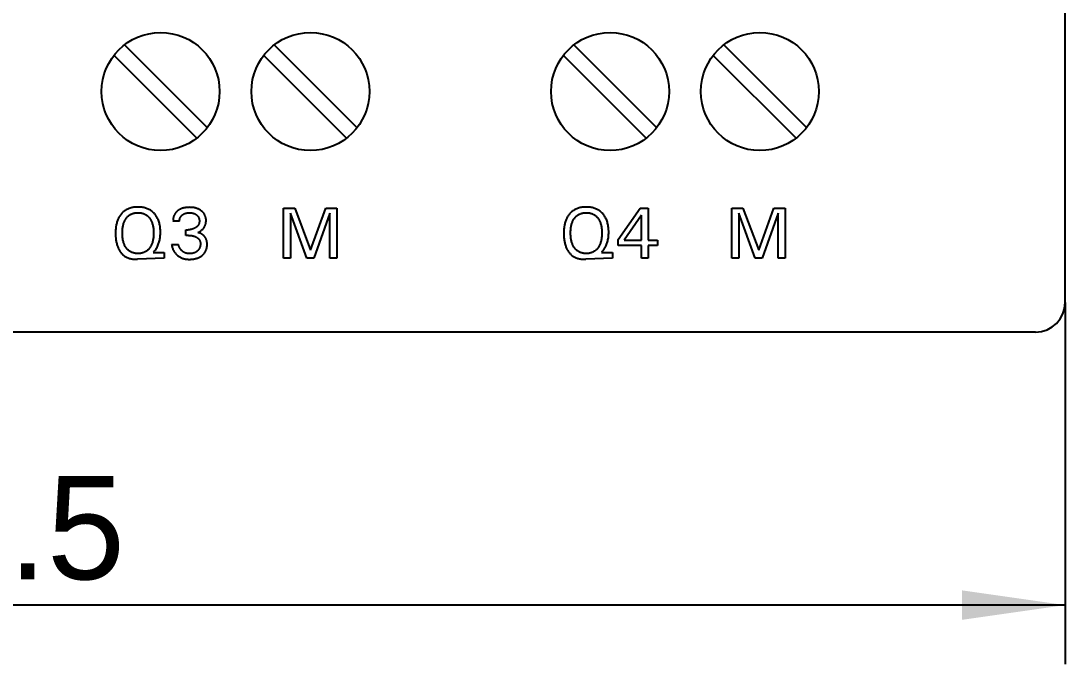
# Model space of a CAD drawing. Extents: x 0 to 420, y 0 to 297.
# Drawn here: x 169.15 to 204.56, y 147.21 to 169.01 of the extents above; entities that cross this region are included whole.
import ezdxf
from ezdxf.enums import TextEntityAlignment as Align

# ---------------------------------------------------------------- set-up
doc = ezdxf.new("R2010")
doc.units = 0
doc.header["$LTSCALE"] = 23.1
doc.layers.add('10000_FRONT', color=7, linetype='CONTINUOUS')
doc.layers.add('10100_DIM_FRONT', color=7, linetype='CONTINUOUS')
doc.dimstyles.get("Standard").update_dxf_attribs({"dimtxt": 2.5, "dimasz": 2.5, "dimexe": 1.25, "dimexo": 0.625, "dimtad": 1, "dimcen": 2.5, "dimazin": 3, "dimtfac": 1, "dimtmove": 0, "dimatfit": 3})

# ---------------------------------------------------------------- blocks, each defined once
blk = doc.blocks.new('*D1')
at = {"layer": '10100_DIM_FRONT', "color": 7, "linetype": 'CONTINUOUS'}
for p, q in [((133.06, 159.468), (133.06, 147.213)), ((204.56, 159.468), (204.56, 147.213)), ((133.06, 149.213), (168.81, 149.213)), ((204.56, 149.213), (168.81, 149.213))]:
    blk.add_line(p, q, dxfattribs=at)
for points in [[(136.56, 149.713), (133.06, 149.213), (136.56, 148.713)], [(201.06, 148.713), (204.56, 149.213), (201.06, 149.713)]]:
    blk.add_solid(points, dxfattribs=at)
blk.add_text('71.5', height=3.5, dxfattribs=at).set_placement((163.431, 150.088), (172.681, 150.088), align=Align.FIT)

msp = doc.modelspace()

# ---------------------------------------------------------------- linework, layer by layer
at = {"layer": '10000_FRONT', "color": 7, "linetype": 'CONTINUOUS'}
for p, q in [((204.56, 159.468), (204.56, 247.468)), ((175.469, 165.393), (172.665, 168.197)), ((180.549, 165.393), (177.745, 168.197)), ((190.709, 165.393), (187.905, 168.197)), ((195.789, 165.393), (192.985, 168.197)), ((172.311, 167.844), (175.115, 165.04)), ((177.391, 167.844), (180.195, 165.04)), ((187.551, 167.844), (190.355, 165.04)), ((192.631, 167.844), (195.435, 165.04)), ((172.623, 162.536), (172.601, 162.515)), ((172.645, 162.555), (172.623, 162.536)), ((172.669, 162.573), (172.645, 162.555)), ((172.694, 162.59), (172.669, 162.573)), ((172.72, 162.606), (172.694, 162.59)), ((172.746, 162.62), (172.72, 162.606)), ((172.773, 162.633), (172.746, 162.62)), ((172.801, 162.645), (172.773, 162.633)), ((172.829, 162.656), (172.801, 162.645)), ((172.858, 162.666), (172.829, 162.656)), ((172.887, 162.674), (172.858, 162.666)), ((172.92, 162.682), (172.887, 162.674)), ((172.953, 162.688), (172.92, 162.682)), ((172.987, 162.694), (172.953, 162.688)), ((173.02, 162.697), (172.987, 162.694)), ((173.054, 162.7), (173.02, 162.697)), ((173.088, 162.702), (173.054, 162.7)), ((173.122, 162.702), (173.088, 162.702)), ((173.155, 162.702), (173.122, 162.702)), ((173.188, 162.7), (173.155, 162.702)), ((173.222, 162.698), (173.188, 162.7)), ((173.255, 162.694), (173.222, 162.698)), ((173.288, 162.689), (173.255, 162.694)), ((173.321, 162.683), (173.288, 162.689)), ((173.353, 162.675), (173.321, 162.683)), ((173.382, 162.667), (173.353, 162.675)), ((173.411, 162.657), (173.382, 162.667)), ((173.439, 162.647), (173.411, 162.657)), ((173.466, 162.635), (173.439, 162.647)), ((173.494, 162.622), (173.466, 162.635)), ((173.52, 162.608), (173.494, 162.622)), ((173.546, 162.593), (173.52, 162.608)), ((173.57, 162.577), (173.546, 162.593)), ((173.594, 162.559), (173.57, 162.577)), ((173.617, 162.54), (173.594, 162.559)), ((173.638, 162.521), (173.617, 162.54)), ((174.421, 162.531), (174.413, 162.523)), ((174.428, 162.539), (174.421, 162.531)), ((174.436, 162.547), (174.428, 162.539)), ((174.445, 162.555), (174.436, 162.547)), ((174.453, 162.562), (174.445, 162.555)), ((174.462, 162.569), (174.453, 162.562)), ((174.47, 162.576), (174.462, 162.569)), ((174.479, 162.583), (174.47, 162.576)), ((174.49, 162.591), (174.479, 162.583)), ((174.501, 162.598), (174.49, 162.591)), ((174.512, 162.605), (174.501, 162.598)), ((174.523, 162.612), (174.512, 162.605)), ((174.535, 162.618), (174.523, 162.612)), ((174.546, 162.625), (174.535, 162.618)), ((174.558, 162.63), (174.546, 162.625)), ((174.57, 162.636), (174.558, 162.63)), ((174.589, 162.644), (174.57, 162.636)), ((174.61, 162.653), (174.589, 162.644)), ((174.632, 162.66), (174.61, 162.653)), ((174.653, 162.666), (174.632, 162.66)), ((174.675, 162.672), (174.653, 162.666)), ((174.697, 162.677), (174.675, 162.672)), ((174.719, 162.681), (174.697, 162.677)), ((174.744, 162.685), (174.719, 162.681)), ((174.769, 162.688), (174.744, 162.685)), ((174.794, 162.691), (174.769, 162.688)), ((174.819, 162.692), (174.794, 162.691)), ((174.845, 162.693), (174.819, 162.692)), ((174.87, 162.694), (174.845, 162.693)), ((174.894, 162.693), (174.87, 162.694)), ((174.918, 162.692), (174.894, 162.693)), ((174.943, 162.691), (174.918, 162.692)), ((174.967, 162.689), (174.943, 162.691)), ((174.991, 162.686), (174.967, 162.689)), ((175.015, 162.682), (174.991, 162.686)), ((175.037, 162.678), (175.015, 162.682)), ((175.059, 162.673), (175.037, 162.678)), ((175.08, 162.668), (175.059, 162.673)), ((175.102, 162.661), (175.08, 162.668)), ((175.123, 162.654), (175.102, 162.661)), ((175.143, 162.647), (175.123, 162.654)), ((175.163, 162.639), (175.143, 162.647)), ((175.182, 162.63), (175.163, 162.639)), ((175.2, 162.62), (175.182, 162.63)), ((175.219, 162.61), (175.2, 162.62)), ((175.237, 162.599), (175.219, 162.61)), ((175.254, 162.588), (175.237, 162.599)), ((175.268, 162.578), (175.254, 162.588)), ((175.281, 162.567), (175.268, 162.578)), ((175.294, 162.557), (175.281, 162.567)), ((175.307, 162.545), (175.294, 162.557)), ((175.319, 162.533), (175.307, 162.545)), ((175.331, 162.521), (175.319, 162.533)), ((178.06, 160.968), (178.06, 162.668)), ((178.06, 162.668), (178.437, 162.668)), ((178.437, 162.668), (178.971, 161.246)), ((178.971, 161.246), (179.488, 162.668)), ((179.488, 162.668), (179.865, 162.668)), ((179.865, 162.668), (179.865, 160.968)), ((187.823, 162.536), (187.801, 162.515)), ((187.845, 162.555), (187.823, 162.536)), ((187.869, 162.573), (187.845, 162.555)), ((187.894, 162.59), (187.869, 162.573)), ((187.92, 162.606), (187.894, 162.59)), ((187.946, 162.62), (187.92, 162.606)), ((187.973, 162.633), (187.946, 162.62)), ((188.001, 162.645), (187.973, 162.633)), ((188.029, 162.656), (188.001, 162.645)), ((188.058, 162.666), (188.029, 162.656)), ((188.087, 162.674), (188.058, 162.666)), ((188.12, 162.682), (188.087, 162.674)), ((188.153, 162.688), (188.12, 162.682)), ((188.187, 162.694), (188.153, 162.688)), ((188.22, 162.697), (188.187, 162.694)), ((188.254, 162.7), (188.22, 162.697)), ((188.288, 162.702), (188.254, 162.7)), ((188.322, 162.702), (188.288, 162.702)), ((188.355, 162.702), (188.322, 162.702)), ((188.388, 162.7), (188.355, 162.702)), ((188.422, 162.698), (188.388, 162.7)), ((188.455, 162.694), (188.422, 162.698)), ((188.488, 162.689), (188.455, 162.694)), ((188.521, 162.683), (188.488, 162.689)), ((188.553, 162.675), (188.521, 162.683)), ((188.582, 162.667), (188.553, 162.675)), ((188.611, 162.657), (188.582, 162.667)), ((188.639, 162.647), (188.611, 162.657)), ((188.666, 162.635), (188.639, 162.647)), ((188.694, 162.622), (188.666, 162.635)), ((188.72, 162.608), (188.694, 162.622)), ((188.746, 162.593), (188.72, 162.608)), ((188.77, 162.577), (188.746, 162.593)), ((188.794, 162.559), (188.77, 162.577)), ((188.817, 162.54), (188.794, 162.559)), ((188.838, 162.521), (188.817, 162.54)), ((189.405, 161.599), (190.154, 162.668)), ((190.154, 162.668), (190.423, 162.668)), ((190.423, 162.668), (190.423, 161.579)), ((193.26, 160.968), (193.26, 162.668)), ((193.26, 162.668), (193.637, 162.668)), ((193.637, 162.668), (194.171, 161.246)), ((194.171, 161.246), (194.688, 162.668)), ((194.688, 162.668), (195.065, 162.668)), ((195.065, 162.668), (195.065, 160.968)), ((172.409, 162.192), (172.4, 162.162)), ((172.418, 162.221), (172.409, 162.192)), ((172.429, 162.25), (172.418, 162.221)), ((172.44, 162.278), (172.429, 162.25)), ((172.452, 162.304), (172.44, 162.278)), ((172.465, 162.33), (172.452, 162.304)), ((172.478, 162.355), (172.465, 162.33)), ((172.492, 162.379), (172.478, 162.355)), ((172.508, 162.403), (172.492, 162.379)), ((172.524, 162.427), (172.508, 162.403)), ((172.541, 162.449), (172.524, 162.427)), ((172.56, 162.472), (172.541, 162.449)), ((172.58, 162.494), (172.56, 162.472)), ((172.601, 162.515), (172.58, 162.494)), ((172.644, 162.166), (172.652, 162.189)), ((172.652, 162.189), (172.661, 162.212)), ((172.661, 162.212), (172.671, 162.234)), ((172.671, 162.234), (172.682, 162.255)), ((172.682, 162.255), (172.694, 162.277)), ((172.694, 162.277), (172.707, 162.297)), ((172.707, 162.297), (172.718, 162.314)), ((172.718, 162.314), (172.73, 162.33)), ((172.73, 162.33), (172.742, 162.346)), ((172.742, 162.346), (172.755, 162.361)), ((172.755, 162.361), (172.769, 162.375)), ((172.769, 162.375), (172.783, 162.389)), ((172.783, 162.389), (172.798, 162.403)), ((172.798, 162.403), (172.814, 162.415)), ((172.814, 162.415), (172.829, 162.427)), ((172.829, 162.427), (172.846, 162.437)), ((172.846, 162.437), (172.862, 162.447)), ((172.862, 162.447), (172.88, 162.457)), ((172.88, 162.457), (172.897, 162.465)), ((172.897, 162.465), (172.915, 162.473)), ((172.915, 162.473), (172.933, 162.48)), ((172.933, 162.48), (172.952, 162.486)), ((172.952, 162.486), (172.972, 162.492)), ((172.972, 162.492), (172.993, 162.497)), ((172.993, 162.497), (173.014, 162.501)), ((173.014, 162.501), (173.036, 162.504)), ((173.036, 162.504), (173.057, 162.506)), ((173.057, 162.506), (173.079, 162.508)), ((173.079, 162.508), (173.1, 162.509)), ((173.1, 162.509), (173.122, 162.509)), ((173.122, 162.509), (173.143, 162.509)), ((173.143, 162.509), (173.165, 162.508)), ((173.165, 162.508), (173.186, 162.506)), ((173.186, 162.506), (173.208, 162.504)), ((173.208, 162.504), (173.229, 162.501)), ((173.229, 162.501), (173.25, 162.497)), ((173.25, 162.497), (173.271, 162.492)), ((173.271, 162.492), (173.292, 162.486)), ((173.292, 162.486), (173.311, 162.48)), ((173.311, 162.48), (173.329, 162.473)), ((173.329, 162.473), (173.347, 162.465)), ((173.347, 162.465), (173.364, 162.457)), ((173.364, 162.457), (173.382, 162.447)), ((173.382, 162.447), (173.398, 162.437)), ((173.398, 162.437), (173.415, 162.427)), ((173.415, 162.427), (173.431, 162.415)), ((173.431, 162.415), (173.446, 162.403)), ((173.446, 162.403), (173.461, 162.389)), ((173.461, 162.389), (173.475, 162.375)), ((173.475, 162.375), (173.489, 162.361)), ((173.489, 162.361), (173.502, 162.346)), ((173.502, 162.346), (173.514, 162.33)), ((173.514, 162.33), (173.526, 162.314)), ((173.526, 162.314), (173.537, 162.297)), ((173.537, 162.297), (173.55, 162.277)), ((173.55, 162.277), (173.562, 162.255)), ((173.562, 162.255), (173.573, 162.234)), ((173.573, 162.234), (173.583, 162.212)), ((173.583, 162.212), (173.592, 162.189)), ((173.592, 162.189), (173.601, 162.166)), ((173.659, 162.5), (173.638, 162.521)), ((173.68, 162.479), (173.659, 162.5)), ((173.699, 162.456), (173.68, 162.479)), ((173.719, 162.43), (173.699, 162.456)), ((173.738, 162.403), (173.719, 162.43)), ((173.756, 162.376), (173.738, 162.403)), ((173.772, 162.347), (173.756, 162.376)), ((173.788, 162.318), (173.772, 162.347)), ((173.802, 162.288), (173.788, 162.318)), ((173.815, 162.255), (173.802, 162.288)), ((173.828, 162.222), (173.815, 162.255)), ((173.839, 162.188), (173.828, 162.222)), ((173.848, 162.154), (173.839, 162.188)), ((174.31, 162.25), (174.309, 162.238)), ((174.309, 162.238), (174.31, 162.226)), ((174.311, 162.274), (174.31, 162.262)), ((174.31, 162.262), (174.31, 162.25)), ((174.53, 162.226), (174.31, 162.226)), ((174.312, 162.286), (174.311, 162.274)), ((174.313, 162.298), (174.312, 162.286)), ((174.315, 162.31), (174.313, 162.298)), ((174.317, 162.322), (174.315, 162.31)), ((174.32, 162.334), (174.317, 162.322)), ((174.322, 162.346), (174.32, 162.334)), ((174.325, 162.358), (174.322, 162.346)), ((174.328, 162.369), (174.325, 162.358)), ((174.332, 162.38), (174.328, 162.369)), ((174.335, 162.39), (174.332, 162.38)), ((174.339, 162.401), (174.335, 162.39)), ((174.343, 162.411), (174.339, 162.401)), ((174.347, 162.421), (174.343, 162.411)), ((174.352, 162.431), (174.347, 162.421)), ((174.357, 162.441), (174.352, 162.431)), ((174.362, 162.451), (174.357, 162.441)), ((174.367, 162.46), (174.362, 162.451)), ((174.373, 162.47), (174.367, 162.46)), ((174.379, 162.479), (174.373, 162.47)), ((174.385, 162.488), (174.379, 162.479)), ((174.392, 162.497), (174.385, 162.488)), ((174.398, 162.506), (174.392, 162.497)), ((174.406, 162.515), (174.398, 162.506)), ((174.413, 162.523), (174.406, 162.515)), ((174.53, 162.238), (174.531, 162.251)), ((174.53, 162.226), (174.53, 162.238)), ((174.531, 162.251), (174.532, 162.263)), ((174.532, 162.263), (174.533, 162.275)), ((174.533, 162.275), (174.536, 162.287)), ((174.536, 162.287), (174.538, 162.299)), ((174.538, 162.299), (174.542, 162.311)), ((174.542, 162.311), (174.545, 162.322)), ((174.545, 162.322), (174.549, 162.333)), ((174.549, 162.333), (174.554, 162.343)), ((174.554, 162.343), (174.558, 162.353)), ((174.558, 162.353), (174.564, 162.363)), ((174.564, 162.363), (174.57, 162.373)), ((174.57, 162.373), (174.576, 162.383)), ((174.576, 162.383), (174.582, 162.391)), ((174.582, 162.391), (174.589, 162.399)), ((174.589, 162.399), (174.595, 162.406)), ((174.595, 162.406), (174.603, 162.414)), ((174.603, 162.414), (174.61, 162.421)), ((174.61, 162.421), (174.618, 162.428)), ((174.618, 162.428), (174.626, 162.434)), ((174.626, 162.434), (174.634, 162.441)), ((174.634, 162.441), (174.644, 162.448)), ((174.644, 162.448), (174.655, 162.455)), ((174.655, 162.455), (174.666, 162.462)), ((174.666, 162.462), (174.677, 162.468)), ((174.677, 162.468), (174.689, 162.474)), ((174.689, 162.474), (174.701, 162.48)), ((174.701, 162.48), (174.713, 162.485)), ((174.713, 162.485), (174.726, 162.489)), ((174.726, 162.489), (174.739, 162.493)), ((174.739, 162.493), (174.752, 162.497)), ((174.752, 162.497), (174.765, 162.5)), ((174.765, 162.5), (174.779, 162.503)), ((174.779, 162.503), (174.793, 162.505)), ((174.793, 162.505), (174.808, 162.507)), ((174.808, 162.507), (174.823, 162.509)), ((174.823, 162.509), (174.838, 162.51)), ((174.838, 162.51), (174.853, 162.51)), ((174.853, 162.51), (174.867, 162.511)), ((174.867, 162.511), (174.883, 162.51)), ((174.883, 162.51), (174.898, 162.51)), ((174.898, 162.51), (174.913, 162.509)), ((174.913, 162.509), (174.928, 162.507)), ((174.928, 162.507), (174.943, 162.505)), ((174.943, 162.505), (174.958, 162.503)), ((174.958, 162.503), (174.971, 162.5)), ((174.971, 162.5), (174.985, 162.497)), ((174.985, 162.497), (174.998, 162.493)), ((174.998, 162.493), (175.011, 162.489)), ((175.011, 162.489), (175.024, 162.485)), ((175.024, 162.485), (175.037, 162.48)), ((175.037, 162.48), (175.048, 162.474)), ((175.048, 162.474), (175.06, 162.468)), ((175.06, 162.468), (175.071, 162.462)), ((175.071, 162.462), (175.082, 162.455)), ((175.082, 162.455), (175.093, 162.448)), ((175.093, 162.448), (175.104, 162.441)), ((175.104, 162.441), (175.111, 162.434)), ((175.111, 162.434), (175.119, 162.428)), ((175.119, 162.428), (175.127, 162.421)), ((175.127, 162.421), (175.134, 162.414)), ((175.134, 162.414), (175.141, 162.407)), ((175.141, 162.407), (175.147, 162.399)), ((175.147, 162.399), (175.154, 162.391)), ((175.154, 162.391), (175.16, 162.383)), ((175.16, 162.383), (175.165, 162.375)), ((175.165, 162.375), (175.17, 162.366)), ((175.17, 162.366), (175.175, 162.357)), ((175.175, 162.357), (175.18, 162.348)), ((175.18, 162.348), (175.184, 162.339)), ((175.184, 162.339), (175.187, 162.33)), ((175.187, 162.33), (175.191, 162.32)), ((175.191, 162.32), (175.193, 162.311)), ((175.193, 162.311), (175.197, 162.298)), ((175.197, 162.298), (175.199, 162.286)), ((175.2, 162.172), (175.198, 162.163)), ((175.199, 162.286), (175.201, 162.274)), ((175.201, 162.18), (175.2, 162.172)), ((175.201, 162.274), (175.203, 162.261)), ((175.202, 162.189), (175.201, 162.18)), ((175.203, 162.198), (175.202, 162.189)), ((175.203, 162.261), (175.204, 162.249)), ((175.204, 162.206), (175.203, 162.198)), ((175.204, 162.249), (175.205, 162.236)), ((175.205, 162.224), (175.204, 162.215)), ((175.204, 162.215), (175.204, 162.206)), ((175.205, 162.236), (175.205, 162.224)), ((175.342, 162.508), (175.331, 162.521)), ((175.352, 162.495), (175.342, 162.508)), ((175.363, 162.48), (175.352, 162.495)), ((175.373, 162.465), (175.363, 162.48)), ((175.383, 162.449), (175.373, 162.465)), ((175.391, 162.432), (175.383, 162.449)), ((175.399, 162.416), (175.391, 162.432)), ((175.406, 162.398), (175.399, 162.416)), ((175.412, 162.381), (175.406, 162.398)), ((175.416, 162.365), (175.412, 162.381)), ((175.42, 162.348), (175.416, 162.365)), ((175.424, 162.331), (175.42, 162.348)), ((175.423, 162.153), (175.426, 162.171)), ((175.427, 162.314), (175.424, 162.331)), ((175.426, 162.171), (175.428, 162.19)), ((175.429, 162.297), (175.427, 162.314)), ((175.428, 162.19), (175.43, 162.208)), ((175.43, 162.28), (175.429, 162.297)), ((175.431, 162.263), (175.43, 162.28)), ((175.43, 162.208), (175.431, 162.227)), ((175.431, 162.246), (175.431, 162.263)), ((175.431, 162.227), (175.431, 162.246)), ((178.293, 162.49), (178.293, 160.968)), ((178.853, 160.968), (178.293, 162.49)), ((179.632, 162.493), (179.087, 160.968)), ((179.632, 160.968), (179.632, 162.493)), ((187.609, 162.192), (187.6, 162.162)), ((187.618, 162.221), (187.609, 162.192)), ((187.629, 162.25), (187.618, 162.221)), ((187.64, 162.278), (187.629, 162.25)), ((187.652, 162.304), (187.64, 162.278)), ((187.665, 162.33), (187.652, 162.304)), ((187.678, 162.355), (187.665, 162.33)), ((187.692, 162.379), (187.678, 162.355)), ((187.708, 162.403), (187.692, 162.379)), ((187.724, 162.427), (187.708, 162.403)), ((187.741, 162.449), (187.724, 162.427)), ((187.76, 162.472), (187.741, 162.449)), ((187.78, 162.494), (187.76, 162.472)), ((187.801, 162.515), (187.78, 162.494)), ((187.844, 162.166), (187.852, 162.189)), ((187.852, 162.189), (187.861, 162.212)), ((187.861, 162.212), (187.871, 162.234)), ((187.871, 162.234), (187.882, 162.255)), ((187.882, 162.255), (187.894, 162.277)), ((187.894, 162.277), (187.907, 162.297)), ((187.907, 162.297), (187.918, 162.314)), ((187.918, 162.314), (187.93, 162.33)), ((187.93, 162.33), (187.942, 162.346)), ((187.942, 162.346), (187.955, 162.361)), ((187.955, 162.361), (187.969, 162.375)), ((187.969, 162.375), (187.983, 162.389)), ((187.983, 162.389), (187.998, 162.403)), ((187.998, 162.403), (188.014, 162.415)), ((188.014, 162.415), (188.029, 162.427)), ((188.029, 162.427), (188.046, 162.437)), ((188.046, 162.437), (188.062, 162.447)), ((188.062, 162.447), (188.08, 162.457)), ((188.08, 162.457), (188.097, 162.465)), ((188.097, 162.465), (188.115, 162.473)), ((188.115, 162.473), (188.133, 162.48)), ((188.133, 162.48), (188.152, 162.486)), ((188.152, 162.486), (188.172, 162.492)), ((188.172, 162.492), (188.193, 162.497)), ((188.193, 162.497), (188.214, 162.501)), ((188.214, 162.501), (188.236, 162.504)), ((188.236, 162.504), (188.257, 162.506)), ((188.257, 162.506), (188.279, 162.508)), ((188.279, 162.508), (188.3, 162.509)), ((188.3, 162.509), (188.322, 162.509)), ((188.322, 162.509), (188.343, 162.509)), ((188.343, 162.509), (188.365, 162.508)), ((188.365, 162.508), (188.386, 162.506)), ((188.386, 162.506), (188.408, 162.504)), ((188.408, 162.504), (188.429, 162.501)), ((188.429, 162.501), (188.45, 162.497)), ((188.45, 162.497), (188.471, 162.492)), ((188.471, 162.492), (188.492, 162.486)), ((188.492, 162.486), (188.511, 162.48)), ((188.511, 162.48), (188.529, 162.473)), ((188.529, 162.473), (188.547, 162.465)), ((188.547, 162.465), (188.564, 162.457)), ((188.564, 162.457), (188.582, 162.447)), ((188.582, 162.447), (188.598, 162.437)), ((188.598, 162.437), (188.615, 162.427)), ((188.615, 162.427), (188.631, 162.415)), ((188.631, 162.415), (188.646, 162.403)), ((188.646, 162.403), (188.661, 162.389)), ((188.661, 162.389), (188.675, 162.375)), ((188.675, 162.375), (188.689, 162.361)), ((188.689, 162.361), (188.702, 162.346)), ((188.702, 162.346), (188.714, 162.33)), ((188.714, 162.33), (188.726, 162.314)), ((188.726, 162.314), (188.737, 162.297)), ((188.737, 162.297), (188.75, 162.277)), ((188.75, 162.277), (188.762, 162.255)), ((188.762, 162.255), (188.773, 162.234)), ((188.773, 162.234), (188.783, 162.212)), ((188.783, 162.212), (188.792, 162.189)), ((188.792, 162.189), (188.801, 162.166)), ((188.859, 162.5), (188.838, 162.521)), ((188.88, 162.479), (188.859, 162.5)), ((188.899, 162.456), (188.88, 162.479)), ((188.919, 162.43), (188.899, 162.456)), ((188.938, 162.403), (188.919, 162.43)), ((188.956, 162.376), (188.938, 162.403)), ((188.972, 162.347), (188.956, 162.376)), ((188.988, 162.318), (188.972, 162.347)), ((189.002, 162.288), (188.988, 162.318)), ((189.015, 162.255), (189.002, 162.288)), ((189.028, 162.222), (189.015, 162.255)), ((189.039, 162.188), (189.028, 162.222)), ((189.048, 162.154), (189.039, 162.188)), ((190.195, 162.426), (189.604, 161.579)), ((190.195, 161.579), (190.195, 162.426)), ((193.493, 162.49), (193.493, 160.968)), ((194.053, 160.968), (193.493, 162.49)), ((194.832, 162.493), (194.287, 160.968)), ((194.832, 160.968), (194.832, 162.493)), ((172.361, 161.864), (172.36, 161.829)), ((172.36, 161.829), (172.36, 161.788)), ((172.362, 161.898), (172.361, 161.864)), ((172.364, 161.933), (172.362, 161.898)), ((172.366, 161.968), (172.364, 161.933)), ((172.37, 162.003), (172.366, 161.968)), ((172.375, 162.037), (172.37, 162.003)), ((172.38, 162.072), (172.375, 162.037)), ((172.386, 162.102), (172.38, 162.072)), ((172.393, 162.132), (172.386, 162.102)), ((172.4, 162.162), (172.393, 162.132)), ((172.593, 161.857), (172.594, 161.887)), ((172.593, 161.826), (172.593, 161.857)), ((172.593, 161.795), (172.593, 161.826)), ((172.594, 161.887), (172.596, 161.918)), ((172.596, 161.918), (172.598, 161.948)), ((172.598, 161.948), (172.601, 161.979)), ((172.601, 161.979), (172.605, 162.009)), ((172.605, 162.009), (172.61, 162.036)), ((172.61, 162.036), (172.615, 162.062)), ((172.615, 162.062), (172.621, 162.089)), ((172.621, 162.089), (172.627, 162.115)), ((172.627, 162.115), (172.635, 162.141)), ((172.635, 162.141), (172.644, 162.166)), ((173.601, 162.166), (173.609, 162.141)), ((173.609, 162.141), (173.617, 162.115)), ((173.617, 162.115), (173.624, 162.089)), ((173.624, 162.089), (173.63, 162.062)), ((173.63, 162.062), (173.635, 162.036)), ((173.635, 162.036), (173.639, 162.009)), ((173.639, 162.009), (173.643, 161.979)), ((173.643, 161.979), (173.646, 161.948)), ((173.646, 161.948), (173.649, 161.918)), ((173.649, 161.918), (173.65, 161.887)), ((173.65, 161.887), (173.651, 161.857)), ((173.651, 161.857), (173.652, 161.826)), ((173.652, 161.826), (173.651, 161.795)), ((173.856, 162.119), (173.848, 162.154)), ((173.864, 162.084), (173.856, 162.119)), ((173.87, 162.045), (173.864, 162.084)), ((173.876, 162.005), (173.87, 162.045)), ((173.88, 161.965), (173.876, 162.005)), ((173.882, 161.926), (173.88, 161.965)), ((173.884, 161.886), (173.882, 161.926)), ((173.884, 161.846), (173.884, 161.886)), ((173.884, 161.809), (173.884, 161.846)), ((174.743, 161.742), (174.743, 161.932)), ((174.743, 161.932), (174.819, 161.932)), ((174.833, 161.932), (174.819, 161.932)), ((174.846, 161.933), (174.833, 161.932)), ((174.859, 161.934), (174.846, 161.933)), ((174.873, 161.935), (174.859, 161.934)), ((174.886, 161.936), (174.873, 161.935)), ((174.899, 161.938), (174.886, 161.936)), ((174.912, 161.94), (174.899, 161.938)), ((174.925, 161.943), (174.912, 161.94)), ((174.937, 161.945), (174.925, 161.943)), ((174.95, 161.948), (174.937, 161.945)), ((174.962, 161.952), (174.95, 161.948)), ((174.974, 161.955), (174.962, 161.952)), ((174.986, 161.959), (174.974, 161.955)), ((174.998, 161.964), (174.986, 161.959)), ((175.01, 161.969), (174.998, 161.964)), ((175.021, 161.974), (175.01, 161.969)), ((175.032, 161.979), (175.021, 161.974)), ((175.043, 161.984), (175.032, 161.979)), ((175.054, 161.99), (175.043, 161.984)), ((175.065, 161.997), (175.054, 161.99)), ((175.076, 162.003), (175.065, 161.997)), ((175.084, 162.009), (175.076, 162.003)), ((175.091, 162.014), (175.084, 162.009)), ((175.099, 162.02), (175.091, 162.014)), ((175.107, 162.025), (175.099, 162.02)), ((175.114, 162.031), (175.107, 162.025)), ((175.121, 162.038), (175.114, 162.031)), ((175.128, 162.044), (175.121, 162.038)), ((175.135, 162.051), (175.128, 162.044)), ((175.141, 162.058), (175.135, 162.051)), ((175.147, 162.065), (175.141, 162.058)), ((175.153, 162.071), (175.147, 162.065)), ((175.152, 161.838), (175.167, 161.845)), ((175.162, 161.836), (175.152, 161.838)), ((175.158, 162.078), (175.153, 162.071)), ((175.163, 162.085), (175.158, 162.078)), ((175.172, 161.834), (175.162, 161.836)), ((175.168, 162.092), (175.163, 162.085)), ((175.167, 161.845), (175.181, 161.852)), ((175.172, 162.1), (175.168, 162.092)), ((175.176, 162.107), (175.172, 162.1)), ((175.183, 161.831), (175.172, 161.834)), ((175.18, 162.115), (175.176, 162.107)), ((175.184, 162.122), (175.18, 162.115)), ((175.181, 161.852), (175.195, 161.859)), ((175.193, 161.828), (175.183, 161.831)), ((175.187, 162.13), (175.184, 162.122)), ((175.19, 162.138), (175.187, 162.13)), ((175.193, 162.147), (175.19, 162.138)), ((175.196, 162.155), (175.193, 162.147)), ((175.203, 161.824), (175.193, 161.828)), ((175.195, 161.859), (175.21, 161.867)), ((175.198, 162.163), (175.196, 162.155)), ((175.213, 161.821), (175.203, 161.824)), ((175.21, 161.867), (175.223, 161.876)), ((175.224, 161.817), (175.213, 161.821)), ((175.223, 161.876), (175.237, 161.884)), ((175.234, 161.812), (175.224, 161.817)), ((175.237, 161.884), (175.25, 161.893)), ((175.25, 161.893), (175.263, 161.903)), ((175.263, 161.903), (175.276, 161.913)), ((175.276, 161.913), (175.29, 161.925)), ((175.29, 161.925), (175.303, 161.937)), ((175.303, 161.937), (175.316, 161.95)), ((175.316, 161.95), (175.329, 161.963)), ((175.329, 161.963), (175.34, 161.977)), ((175.34, 161.977), (175.352, 161.991)), ((175.352, 161.991), (175.362, 162.006)), ((175.362, 162.006), (175.372, 162.021)), ((175.372, 162.021), (175.38, 162.036)), ((175.38, 162.036), (175.389, 162.052)), ((175.389, 162.052), (175.396, 162.068)), ((175.396, 162.068), (175.403, 162.084)), ((175.403, 162.084), (175.409, 162.1)), ((175.409, 162.1), (175.414, 162.117)), ((175.414, 162.117), (175.419, 162.135)), ((175.419, 162.135), (175.423, 162.153)), ((187.561, 161.864), (187.56, 161.829)), ((187.56, 161.829), (187.56, 161.788)), ((187.562, 161.898), (187.561, 161.864)), ((187.564, 161.933), (187.562, 161.898)), ((187.566, 161.968), (187.564, 161.933)), ((187.57, 162.003), (187.566, 161.968)), ((187.575, 162.037), (187.57, 162.003)), ((187.58, 162.072), (187.575, 162.037)), ((187.586, 162.102), (187.58, 162.072)), ((187.593, 162.132), (187.586, 162.102)), ((187.6, 162.162), (187.593, 162.132)), ((187.793, 161.857), (187.794, 161.887)), ((187.793, 161.826), (187.793, 161.857)), ((187.793, 161.795), (187.793, 161.826)), ((187.794, 161.887), (187.796, 161.918)), ((187.796, 161.918), (187.798, 161.948)), ((187.798, 161.948), (187.801, 161.979)), ((187.801, 161.979), (187.805, 162.009)), ((187.805, 162.009), (187.81, 162.036)), ((187.81, 162.036), (187.815, 162.062)), ((187.815, 162.062), (187.821, 162.089)), ((187.821, 162.089), (187.827, 162.115)), ((187.827, 162.115), (187.835, 162.141)), ((187.835, 162.141), (187.844, 162.166)), ((188.801, 162.166), (188.809, 162.141)), ((188.809, 162.141), (188.817, 162.115)), ((188.817, 162.115), (188.824, 162.089)), ((188.824, 162.089), (188.83, 162.062)), ((188.83, 162.062), (188.835, 162.036)), ((188.835, 162.036), (188.839, 162.009)), ((188.839, 162.009), (188.843, 161.979)), ((188.843, 161.979), (188.846, 161.948)), ((188.846, 161.948), (188.849, 161.918)), ((188.849, 161.918), (188.85, 161.887)), ((188.85, 161.887), (188.851, 161.857)), ((188.851, 161.857), (188.852, 161.826)), ((188.852, 161.826), (188.851, 161.795)), ((189.056, 162.119), (189.048, 162.154)), ((189.064, 162.084), (189.056, 162.119)), ((189.07, 162.045), (189.064, 162.084)), ((189.076, 162.005), (189.07, 162.045)), ((189.08, 161.965), (189.076, 162.005)), ((189.082, 161.926), (189.08, 161.965)), ((189.084, 161.886), (189.082, 161.926)), ((189.084, 161.846), (189.084, 161.886)), ((189.084, 161.809), (189.084, 161.846)), ((172.36, 161.788), (172.362, 161.746)), ((172.362, 161.746), (172.364, 161.705)), ((172.364, 161.705), (172.367, 161.664)), ((172.367, 161.664), (172.371, 161.623)), ((172.371, 161.623), (172.377, 161.583)), ((172.377, 161.583), (172.381, 161.552)), ((172.381, 161.552), (172.387, 161.522)), ((172.387, 161.522), (172.393, 161.492)), ((172.393, 161.492), (172.4, 161.463)), ((172.4, 161.463), (172.408, 161.433)), ((172.594, 161.764), (172.593, 161.795)), ((172.596, 161.733), (172.594, 161.764)), ((172.598, 161.702), (172.596, 161.733)), ((172.601, 161.671), (172.598, 161.702)), ((172.605, 161.64), (172.601, 161.671)), ((172.609, 161.613), (172.605, 161.64)), ((172.614, 161.586), (172.609, 161.613)), ((172.62, 161.559), (172.614, 161.586)), ((172.627, 161.533), (172.62, 161.559)), ((172.634, 161.506), (172.627, 161.533)), ((172.642, 161.48), (172.634, 161.506)), ((172.651, 161.457), (172.642, 161.48)), ((173.602, 161.48), (173.594, 161.457)), ((173.61, 161.506), (173.602, 161.48)), ((173.618, 161.532), (173.61, 161.506)), ((173.624, 161.559), (173.618, 161.532)), ((173.63, 161.586), (173.624, 161.559)), ((173.635, 161.613), (173.63, 161.586)), ((173.639, 161.64), (173.635, 161.613)), ((173.643, 161.671), (173.639, 161.64)), ((173.646, 161.702), (173.643, 161.671)), ((173.649, 161.733), (173.646, 161.702)), ((173.65, 161.764), (173.649, 161.733)), ((173.651, 161.795), (173.65, 161.764)), ((173.81, 161.431), (173.822, 161.463)), ((173.822, 161.463), (173.833, 161.494)), ((173.833, 161.494), (173.843, 161.526)), ((173.843, 161.526), (173.851, 161.559)), ((173.851, 161.559), (173.859, 161.591)), ((173.859, 161.591), (173.866, 161.627)), ((173.866, 161.627), (173.872, 161.663)), ((173.872, 161.663), (173.876, 161.7)), ((173.876, 161.7), (173.88, 161.736)), ((173.88, 161.736), (173.882, 161.772)), ((173.882, 161.772), (173.884, 161.809)), ((174.836, 161.742), (174.743, 161.742)), ((174.836, 161.742), (174.853, 161.742)), ((174.853, 161.742), (174.87, 161.741)), ((174.87, 161.741), (174.886, 161.74)), ((174.886, 161.74), (174.903, 161.739)), ((174.903, 161.739), (174.92, 161.737)), ((174.92, 161.737), (174.937, 161.735)), ((174.937, 161.735), (174.952, 161.733)), ((174.952, 161.733), (174.967, 161.73)), ((174.967, 161.73), (174.982, 161.727)), ((174.982, 161.727), (174.997, 161.724)), ((174.997, 161.724), (175.011, 161.72)), ((175.011, 161.72), (175.026, 161.715)), ((175.026, 161.715), (175.04, 161.711)), ((175.04, 161.711), (175.053, 161.706)), ((175.053, 161.706), (175.066, 161.7)), ((175.066, 161.7), (175.079, 161.695)), ((175.079, 161.695), (175.092, 161.688)), ((175.092, 161.688), (175.105, 161.682)), ((175.105, 161.682), (175.114, 161.676)), ((175.114, 161.676), (175.123, 161.671)), ((175.123, 161.671), (175.132, 161.665)), ((175.132, 161.665), (175.14, 161.659)), ((175.14, 161.659), (175.149, 161.653)), ((175.149, 161.653), (175.157, 161.646)), ((175.157, 161.646), (175.165, 161.639)), ((175.165, 161.639), (175.172, 161.632)), ((175.172, 161.632), (175.18, 161.624)), ((175.18, 161.624), (175.187, 161.616)), ((175.187, 161.616), (175.194, 161.607)), ((175.194, 161.607), (175.2, 161.598)), ((175.2, 161.598), (175.206, 161.589)), ((175.206, 161.589), (175.211, 161.58)), ((175.211, 161.58), (175.216, 161.57)), ((175.216, 161.57), (175.221, 161.56)), ((175.221, 161.56), (175.225, 161.55)), ((175.225, 161.55), (175.228, 161.54)), ((175.228, 161.54), (175.231, 161.531)), ((175.231, 161.531), (175.233, 161.521)), ((175.233, 161.521), (175.235, 161.511)), ((175.243, 161.808), (175.234, 161.812)), ((175.235, 161.511), (175.237, 161.501)), ((175.237, 161.501), (175.238, 161.491)), ((175.238, 161.491), (175.239, 161.48)), ((175.239, 161.48), (175.239, 161.47)), ((175.239, 161.47), (175.24, 161.46)), ((175.253, 161.803), (175.243, 161.808)), ((175.263, 161.798), (175.253, 161.803)), ((175.273, 161.793), (175.263, 161.798)), ((175.282, 161.787), (175.273, 161.793)), ((175.291, 161.781), (175.282, 161.787)), ((175.301, 161.775), (175.291, 161.781)), ((175.31, 161.769), (175.301, 161.775)), ((175.318, 161.763), (175.31, 161.769)), ((175.327, 161.756), (175.318, 161.763)), ((175.335, 161.749), (175.327, 161.756)), ((175.343, 161.743), (175.335, 161.749)), ((175.35, 161.736), (175.343, 161.743)), ((175.357, 161.729), (175.35, 161.736)), ((175.364, 161.722), (175.357, 161.729)), ((175.371, 161.715), (175.364, 161.722)), ((175.378, 161.707), (175.371, 161.715)), ((175.385, 161.7), (175.378, 161.707)), ((175.391, 161.692), (175.385, 161.7)), ((175.397, 161.684), (175.391, 161.692)), ((175.403, 161.676), (175.397, 161.684)), ((175.408, 161.667), (175.403, 161.676)), ((175.414, 161.659), (175.408, 161.667)), ((175.419, 161.651), (175.414, 161.659)), ((175.423, 161.642), (175.419, 161.651)), ((175.428, 161.633), (175.423, 161.642)), ((175.432, 161.624), (175.428, 161.633)), ((175.436, 161.615), (175.432, 161.624)), ((175.44, 161.605), (175.436, 161.615)), ((175.444, 161.596), (175.44, 161.605)), ((175.447, 161.586), (175.444, 161.596)), ((175.45, 161.576), (175.447, 161.586)), ((175.453, 161.566), (175.45, 161.576)), ((175.455, 161.556), (175.453, 161.566)), ((175.457, 161.546), (175.455, 161.556)), ((175.459, 161.536), (175.457, 161.546)), ((175.462, 161.518), (175.459, 161.536)), ((175.464, 161.499), (175.462, 161.518)), ((175.466, 161.48), (175.464, 161.499)), ((175.467, 161.462), (175.466, 161.48)), ((175.467, 161.443), (175.467, 161.462)), ((187.56, 161.788), (187.562, 161.746)), ((187.562, 161.746), (187.564, 161.705)), ((187.564, 161.705), (187.567, 161.664)), ((187.567, 161.664), (187.571, 161.623)), ((187.571, 161.623), (187.577, 161.583)), ((187.577, 161.583), (187.581, 161.552)), ((187.581, 161.552), (187.587, 161.522)), ((187.587, 161.522), (187.593, 161.492)), ((187.593, 161.492), (187.6, 161.463)), ((187.6, 161.463), (187.608, 161.433)), ((187.794, 161.764), (187.793, 161.795)), ((187.796, 161.733), (187.794, 161.764)), ((187.798, 161.702), (187.796, 161.733)), ((187.801, 161.671), (187.798, 161.702)), ((187.805, 161.64), (187.801, 161.671)), ((187.809, 161.613), (187.805, 161.64)), ((187.814, 161.586), (187.809, 161.613)), ((187.82, 161.559), (187.814, 161.586)), ((187.827, 161.533), (187.82, 161.559)), ((187.834, 161.506), (187.827, 161.533)), ((187.842, 161.48), (187.834, 161.506)), ((187.851, 161.457), (187.842, 161.48)), ((188.802, 161.48), (188.794, 161.457)), ((188.81, 161.506), (188.802, 161.48)), ((188.818, 161.532), (188.81, 161.506)), ((188.824, 161.559), (188.818, 161.532)), ((188.83, 161.586), (188.824, 161.559)), ((188.835, 161.613), (188.83, 161.586)), ((188.839, 161.64), (188.835, 161.613)), ((188.843, 161.671), (188.839, 161.64)), ((188.846, 161.702), (188.843, 161.671)), ((188.849, 161.733), (188.846, 161.702)), ((188.85, 161.764), (188.849, 161.733)), ((188.851, 161.795), (188.85, 161.764)), ((189.01, 161.431), (189.022, 161.463)), ((189.022, 161.463), (189.033, 161.494)), ((189.033, 161.494), (189.043, 161.526)), ((189.043, 161.526), (189.051, 161.559)), ((189.051, 161.559), (189.059, 161.591)), ((189.059, 161.591), (189.066, 161.627)), ((189.066, 161.627), (189.072, 161.663)), ((189.072, 161.663), (189.076, 161.7)), ((189.076, 161.7), (189.08, 161.736)), ((189.08, 161.736), (189.082, 161.772)), ((189.082, 161.772), (189.084, 161.809)), ((189.405, 161.394), (189.405, 161.599)), ((189.604, 161.579), (190.195, 161.579)), ((190.423, 161.579), (190.744, 161.579)), ((190.744, 161.579), (190.744, 161.394)), ((172.408, 161.433), (172.416, 161.404)), ((172.416, 161.404), (172.426, 161.375)), ((172.426, 161.375), (172.435, 161.349)), ((172.435, 161.349), (172.445, 161.324)), ((172.445, 161.324), (172.456, 161.299)), ((172.456, 161.299), (172.468, 161.275)), ((172.468, 161.275), (172.48, 161.251)), ((172.48, 161.251), (172.494, 161.227)), ((172.494, 161.227), (172.508, 161.205)), ((172.508, 161.205), (172.523, 161.183)), ((172.523, 161.183), (172.538, 161.162)), ((172.538, 161.162), (172.555, 161.142)), ((172.555, 161.142), (172.572, 161.123)), ((172.572, 161.123), (172.59, 161.104)), ((172.66, 161.434), (172.651, 161.457)), ((172.67, 161.412), (172.66, 161.434)), ((172.681, 161.39), (172.67, 161.412)), ((172.692, 161.368), (172.681, 161.39)), ((172.705, 161.347), (172.692, 161.368)), ((172.708, 161.341), (172.705, 161.347)), ((172.719, 161.325), (172.708, 161.341)), ((172.73, 161.309), (172.719, 161.325)), ((172.742, 161.294), (172.73, 161.309)), ((172.755, 161.279), (172.742, 161.294)), ((172.768, 161.264), (172.755, 161.279)), ((172.782, 161.251), (172.768, 161.264)), ((172.796, 161.237), (172.782, 161.251)), ((172.811, 161.225), (172.796, 161.237)), ((172.827, 161.213), (172.811, 161.225)), ((172.843, 161.202), (172.827, 161.213)), ((172.86, 161.192), (172.843, 161.202)), ((172.877, 161.182), (172.86, 161.192)), ((172.895, 161.173), (172.877, 161.182)), ((172.913, 161.165), (172.895, 161.173)), ((172.931, 161.158), (172.913, 161.165)), ((172.95, 161.152), (172.931, 161.158)), ((172.971, 161.146), (172.95, 161.152)), ((172.992, 161.141), (172.971, 161.146)), ((173.013, 161.136), (172.992, 161.141)), ((173.035, 161.133), (173.013, 161.136)), ((173.056, 161.131), (173.035, 161.133)), ((173.078, 161.129), (173.056, 161.131)), ((173.1, 161.128), (173.078, 161.129)), ((173.122, 161.127), (173.1, 161.128)), ((173.143, 161.128), (173.122, 161.127)), ((173.165, 161.129), (173.143, 161.128)), ((173.187, 161.131), (173.165, 161.129)), ((173.209, 161.133), (173.187, 161.131)), ((173.23, 161.136), (173.209, 161.133)), ((173.251, 161.141), (173.23, 161.136)), ((173.272, 161.146), (173.251, 161.141)), ((173.293, 161.152), (173.272, 161.146)), ((173.312, 161.158), (173.293, 161.152)), ((173.33, 161.165), (173.312, 161.158)), ((173.349, 161.173), (173.33, 161.165)), ((173.366, 161.182), (173.349, 161.173)), ((173.384, 161.192), (173.366, 161.182)), ((173.401, 161.202), (173.384, 161.192)), ((173.417, 161.213), (173.401, 161.202)), ((173.433, 161.225), (173.417, 161.213)), ((173.448, 161.238), (173.433, 161.225)), ((173.463, 161.252), (173.448, 161.238)), ((173.478, 161.266), (173.463, 161.252)), ((173.491, 161.281), (173.478, 161.266)), ((173.504, 161.297), (173.491, 161.281)), ((173.517, 161.313), (173.504, 161.297)), ((173.529, 161.33), (173.517, 161.313)), ((173.54, 161.347), (173.529, 161.33)), ((173.552, 161.368), (173.54, 161.347)), ((173.564, 161.389), (173.552, 161.368)), ((173.575, 161.412), (173.564, 161.389)), ((173.585, 161.434), (173.575, 161.412)), ((173.594, 161.457), (173.585, 161.434)), ((173.657, 161.182), (173.638, 161.161)), ((173.638, 161.161), (174.014, 161.161)), ((173.657, 161.182), (173.678, 161.206)), ((173.678, 161.206), (173.698, 161.232)), ((173.698, 161.232), (173.717, 161.258)), ((173.717, 161.258), (173.735, 161.285)), ((173.735, 161.285), (173.752, 161.313)), ((173.752, 161.313), (173.768, 161.341)), ((173.768, 161.341), (173.783, 161.37)), ((173.783, 161.37), (173.797, 161.4)), ((173.797, 161.4), (173.81, 161.431)), ((174.014, 161.161), (174.014, 160.968)), ((174.261, 161.432), (174.265, 161.408)), ((174.261, 161.432), (174.494, 161.432)), ((174.265, 161.408), (174.27, 161.384)), ((174.27, 161.384), (174.276, 161.359)), ((174.276, 161.359), (174.283, 161.336)), ((174.283, 161.336), (174.291, 161.312)), ((174.291, 161.312), (174.3, 161.289)), ((174.3, 161.289), (174.309, 161.267)), ((174.309, 161.267), (174.319, 161.246)), ((174.319, 161.246), (174.329, 161.225)), ((174.329, 161.225), (174.341, 161.205)), ((174.341, 161.205), (174.354, 161.186)), ((174.354, 161.186), (174.367, 161.166)), ((174.367, 161.166), (174.381, 161.148)), ((174.381, 161.148), (174.396, 161.13)), ((174.396, 161.13), (174.411, 161.113)), ((174.411, 161.113), (174.428, 161.096)), ((174.497, 161.42), (174.494, 161.432)), ((174.501, 161.407), (174.497, 161.42)), ((174.505, 161.394), (174.501, 161.407)), ((174.509, 161.382), (174.505, 161.394)), ((174.514, 161.369), (174.509, 161.382)), ((174.519, 161.357), (174.514, 161.369)), ((174.525, 161.345), (174.519, 161.357)), ((174.529, 161.335), (174.525, 161.345)), ((174.534, 161.325), (174.529, 161.335)), ((174.539, 161.316), (174.534, 161.325)), ((174.544, 161.307), (174.539, 161.316)), ((174.55, 161.297), (174.544, 161.307)), ((174.556, 161.288), (174.55, 161.297)), ((174.562, 161.279), (174.556, 161.288)), ((174.568, 161.271), (174.562, 161.279)), ((174.576, 161.261), (174.568, 161.271)), ((174.583, 161.252), (174.576, 161.261)), ((174.591, 161.243), (174.583, 161.252)), ((174.599, 161.234), (174.591, 161.243)), ((174.608, 161.226), (174.599, 161.234)), ((174.616, 161.217), (174.608, 161.226)), ((174.625, 161.209), (174.616, 161.217)), ((174.633, 161.202), (174.625, 161.209)), ((174.642, 161.196), (174.633, 161.202)), ((174.651, 161.189), (174.642, 161.196)), ((174.659, 161.183), (174.651, 161.189)), ((174.668, 161.177), (174.659, 161.183)), ((174.678, 161.172), (174.668, 161.177)), ((174.687, 161.166), (174.678, 161.172)), ((174.696, 161.161), (174.687, 161.166)), ((174.706, 161.156), (174.696, 161.161)), ((174.716, 161.152), (174.706, 161.156)), ((174.726, 161.148), (174.716, 161.152)), ((174.736, 161.144), (174.726, 161.148)), ((174.746, 161.141), (174.736, 161.144)), ((174.756, 161.138), (174.746, 161.141)), ((174.766, 161.135), (174.756, 161.138)), ((174.777, 161.132), (174.766, 161.135)), ((174.788, 161.13), (174.777, 161.132)), ((174.799, 161.128), (174.788, 161.13)), ((174.81, 161.126), (174.799, 161.128)), ((174.821, 161.125), (174.81, 161.126)), ((174.832, 161.124), (174.821, 161.125)), ((174.844, 161.123), (174.832, 161.124)), ((174.855, 161.123), (174.844, 161.123)), ((174.866, 161.123), (174.855, 161.123)), ((174.881, 161.123), (174.866, 161.123)), ((174.896, 161.123), (174.881, 161.123)), ((174.91, 161.124), (174.896, 161.123)), ((174.925, 161.125), (174.91, 161.124)), ((174.939, 161.127), (174.925, 161.125)), ((174.954, 161.129), (174.939, 161.127)), ((174.968, 161.132), (174.954, 161.129)), ((174.981, 161.135), (174.968, 161.132)), ((174.994, 161.138), (174.981, 161.135)), ((175.007, 161.142), (174.994, 161.138)), ((175.02, 161.146), (175.007, 161.142)), ((175.032, 161.15), (175.02, 161.146)), ((175.045, 161.155), (175.032, 161.15)), ((175.057, 161.161), (175.045, 161.155)), ((175.068, 161.166), (175.057, 161.161)), ((175.079, 161.172), (175.068, 161.166)), ((175.09, 161.179), (175.079, 161.172)), ((175.101, 161.185), (175.09, 161.179)), ((175.111, 161.193), (175.101, 161.185)), ((175.121, 161.2), (175.111, 161.193)), ((175.131, 161.208), (175.121, 161.2)), ((175.14, 161.216), (175.131, 161.208)), ((175.148, 161.223), (175.14, 161.216)), ((175.156, 161.232), (175.148, 161.223)), ((175.164, 161.24), (175.156, 161.232)), ((175.171, 161.249), (175.164, 161.24)), ((175.178, 161.258), (175.171, 161.249)), ((175.185, 161.267), (175.178, 161.258)), ((175.191, 161.276), (175.185, 161.267)), ((175.197, 161.286), (175.191, 161.276)), ((175.203, 161.296), (175.197, 161.286)), ((175.208, 161.306), (175.203, 161.296)), ((175.213, 161.317), (175.208, 161.306)), ((175.217, 161.328), (175.213, 161.317)), ((175.221, 161.338), (175.217, 161.328)), ((175.224, 161.349), (175.221, 161.338)), ((175.228, 161.36), (175.224, 161.349)), ((175.231, 161.372), (175.228, 161.36)), ((175.233, 161.385), (175.231, 161.372)), ((175.235, 161.397), (175.233, 161.385)), ((175.237, 161.41), (175.235, 161.397)), ((175.238, 161.422), (175.237, 161.41)), ((175.239, 161.435), (175.238, 161.422)), ((175.24, 161.447), (175.239, 161.435)), ((175.24, 161.46), (175.24, 161.447)), ((175.334, 161.094), (175.348, 161.109)), ((175.348, 161.109), (175.362, 161.124)), ((175.362, 161.124), (175.375, 161.14)), ((175.375, 161.14), (175.387, 161.157)), ((175.387, 161.157), (175.398, 161.174)), ((175.398, 161.174), (175.409, 161.192)), ((175.409, 161.192), (175.418, 161.211)), ((175.418, 161.211), (175.427, 161.229)), ((175.427, 161.229), (175.434, 161.248)), ((175.434, 161.248), (175.441, 161.268)), ((175.441, 161.268), (175.447, 161.287)), ((175.447, 161.287), (175.453, 161.309)), ((175.453, 161.309), (175.458, 161.331)), ((175.458, 161.331), (175.461, 161.353)), ((175.461, 161.353), (175.464, 161.375)), ((175.464, 161.375), (175.466, 161.398)), ((175.466, 161.398), (175.467, 161.42)), ((175.467, 161.42), (175.467, 161.443)), ((187.608, 161.433), (187.616, 161.404)), ((187.616, 161.404), (187.626, 161.375)), ((187.626, 161.375), (187.635, 161.349)), ((187.635, 161.349), (187.645, 161.324)), ((187.645, 161.324), (187.656, 161.299)), ((187.656, 161.299), (187.668, 161.275)), ((187.668, 161.275), (187.68, 161.251)), ((187.68, 161.251), (187.694, 161.227)), ((187.694, 161.227), (187.708, 161.205)), ((187.708, 161.205), (187.723, 161.183)), ((187.723, 161.183), (187.738, 161.162)), ((187.738, 161.162), (187.755, 161.142)), ((187.755, 161.142), (187.772, 161.123)), ((187.772, 161.123), (187.79, 161.104)), ((187.86, 161.434), (187.851, 161.457)), ((187.87, 161.412), (187.86, 161.434)), ((187.881, 161.39), (187.87, 161.412)), ((187.892, 161.368), (187.881, 161.39)), ((187.905, 161.347), (187.892, 161.368)), ((187.908, 161.341), (187.905, 161.347)), ((187.919, 161.325), (187.908, 161.341)), ((187.93, 161.309), (187.919, 161.325)), ((187.942, 161.294), (187.93, 161.309)), ((187.955, 161.279), (187.942, 161.294)), ((187.968, 161.264), (187.955, 161.279)), ((187.982, 161.251), (187.968, 161.264)), ((187.996, 161.237), (187.982, 161.251)), ((188.011, 161.225), (187.996, 161.237)), ((188.027, 161.213), (188.011, 161.225)), ((188.043, 161.202), (188.027, 161.213)), ((188.06, 161.192), (188.043, 161.202)), ((188.077, 161.182), (188.06, 161.192)), ((188.095, 161.173), (188.077, 161.182)), ((188.113, 161.165), (188.095, 161.173)), ((188.131, 161.158), (188.113, 161.165)), ((188.15, 161.152), (188.131, 161.158)), ((188.171, 161.146), (188.15, 161.152)), ((188.192, 161.141), (188.171, 161.146)), ((188.213, 161.136), (188.192, 161.141)), ((188.235, 161.133), (188.213, 161.136)), ((188.256, 161.131), (188.235, 161.133)), ((188.278, 161.129), (188.256, 161.131)), ((188.3, 161.128), (188.278, 161.129)), ((188.322, 161.127), (188.3, 161.128)), ((188.343, 161.128), (188.322, 161.127)), ((188.365, 161.129), (188.343, 161.128)), ((188.387, 161.131), (188.365, 161.129)), ((188.409, 161.133), (188.387, 161.131)), ((188.43, 161.136), (188.409, 161.133)), ((188.451, 161.141), (188.43, 161.136)), ((188.472, 161.146), (188.451, 161.141)), ((188.493, 161.152), (188.472, 161.146)), ((188.512, 161.158), (188.493, 161.152)), ((188.53, 161.165), (188.512, 161.158)), ((188.549, 161.173), (188.53, 161.165)), ((188.566, 161.182), (188.549, 161.173)), ((188.584, 161.192), (188.566, 161.182)), ((188.601, 161.202), (188.584, 161.192)), ((188.617, 161.213), (188.601, 161.202)), ((188.633, 161.225), (188.617, 161.213)), ((188.648, 161.238), (188.633, 161.225)), ((188.663, 161.252), (188.648, 161.238)), ((188.678, 161.266), (188.663, 161.252)), ((188.691, 161.281), (188.678, 161.266)), ((188.704, 161.297), (188.691, 161.281)), ((188.717, 161.313), (188.704, 161.297)), ((188.729, 161.33), (188.717, 161.313)), ((188.74, 161.347), (188.729, 161.33)), ((188.752, 161.368), (188.74, 161.347)), ((188.764, 161.389), (188.752, 161.368)), ((188.775, 161.412), (188.764, 161.389)), ((188.785, 161.434), (188.775, 161.412)), ((188.794, 161.457), (188.785, 161.434)), ((188.857, 161.182), (188.838, 161.161)), ((188.838, 161.161), (189.214, 161.161)), ((188.857, 161.182), (188.878, 161.206)), ((188.878, 161.206), (188.898, 161.232)), ((188.898, 161.232), (188.917, 161.258)), ((188.917, 161.258), (188.935, 161.285)), ((188.935, 161.285), (188.952, 161.313)), ((188.952, 161.313), (188.968, 161.341)), ((188.968, 161.341), (188.983, 161.37)), ((188.983, 161.37), (188.997, 161.4)), ((188.997, 161.4), (189.01, 161.431)), ((189.214, 161.161), (189.214, 160.968)), ((190.195, 161.394), (189.405, 161.394)), ((190.195, 160.968), (190.195, 161.394)), ((190.423, 161.394), (190.423, 160.968)), ((190.744, 161.394), (190.423, 161.394)), ((172.59, 161.104), (172.609, 161.087)), ((172.609, 161.087), (172.628, 161.07)), ((172.628, 161.07), (172.649, 161.054)), ((172.649, 161.054), (172.67, 161.039)), ((172.67, 161.039), (172.692, 161.025)), ((172.692, 161.025), (172.714, 161.012)), ((172.714, 161.012), (172.737, 161.001)), ((172.737, 161.001), (172.761, 160.99)), ((172.761, 160.99), (172.785, 160.98)), ((172.785, 160.98), (172.809, 160.971)), ((172.809, 160.971), (172.834, 160.964)), ((172.834, 160.964), (172.862, 160.956)), ((172.862, 160.956), (172.89, 160.95)), ((172.89, 160.95), (172.919, 160.945)), ((172.919, 160.945), (172.948, 160.94)), ((172.948, 160.94), (172.977, 160.937)), ((172.977, 160.937), (173.006, 160.935)), ((173.006, 160.935), (173.035, 160.934)), ((173.035, 160.934), (173.064, 160.933)), ((173.064, 160.933), (173.086, 160.934)), ((173.086, 160.934), (173.105, 160.934)), ((174.014, 160.968), (173.105, 160.934)), ((174.428, 161.096), (174.445, 161.081)), ((174.445, 161.081), (174.463, 161.065)), ((174.463, 161.065), (174.481, 161.051)), ((174.481, 161.051), (174.5, 161.037)), ((174.5, 161.037), (174.519, 161.024)), ((174.519, 161.024), (174.539, 161.012)), ((174.539, 161.012), (174.56, 161.001)), ((174.56, 161.001), (174.58, 160.99)), ((174.58, 160.99), (174.602, 160.98)), ((174.602, 160.98), (174.624, 160.972)), ((174.624, 160.972), (174.646, 160.964)), ((174.646, 160.964), (174.669, 160.956)), ((174.669, 160.956), (174.691, 160.95)), ((174.691, 160.95), (174.714, 160.945)), ((174.714, 160.945), (174.739, 160.94)), ((174.739, 160.94), (174.764, 160.936)), ((174.764, 160.936), (174.789, 160.934)), ((174.789, 160.934), (174.814, 160.932)), ((174.814, 160.932), (174.839, 160.93)), ((174.839, 160.93), (174.864, 160.93)), ((174.864, 160.93), (174.891, 160.93)), ((174.891, 160.93), (174.918, 160.931)), ((174.918, 160.931), (174.945, 160.933)), ((174.945, 160.933), (174.973, 160.936)), ((174.973, 160.936), (175, 160.939)), ((175, 160.939), (175.026, 160.944)), ((175.026, 160.944), (175.05, 160.948)), ((175.05, 160.948), (175.074, 160.954)), ((175.074, 160.954), (175.098, 160.96)), ((175.098, 160.96), (175.121, 160.967)), ((175.121, 160.967), (175.145, 160.975)), ((175.145, 160.975), (175.167, 160.984)), ((175.167, 160.984), (175.188, 160.994)), ((175.188, 160.994), (175.209, 161.004)), ((175.209, 161.004), (175.229, 161.015)), ((175.229, 161.015), (175.249, 161.027)), ((175.249, 161.027), (175.268, 161.039)), ((175.268, 161.039), (175.287, 161.053)), ((175.287, 161.053), (175.303, 161.066)), ((175.303, 161.066), (175.319, 161.079)), ((175.319, 161.079), (175.334, 161.094)), ((178.293, 160.968), (178.06, 160.968)), ((179.087, 160.968), (178.853, 160.968)), ((179.865, 160.968), (179.632, 160.968)), ((187.79, 161.104), (187.809, 161.087)), ((187.809, 161.087), (187.828, 161.07)), ((187.828, 161.07), (187.849, 161.054)), ((187.849, 161.054), (187.87, 161.039)), ((187.87, 161.039), (187.892, 161.025)), ((187.892, 161.025), (187.914, 161.012)), ((187.914, 161.012), (187.937, 161.001)), ((187.937, 161.001), (187.961, 160.99)), ((187.961, 160.99), (187.985, 160.98)), ((187.985, 160.98), (188.009, 160.971)), ((188.009, 160.971), (188.034, 160.964)), ((188.034, 160.964), (188.062, 160.956)), ((188.062, 160.956), (188.09, 160.95)), ((188.09, 160.95), (188.119, 160.945)), ((188.119, 160.945), (188.148, 160.94)), ((188.148, 160.94), (188.177, 160.937)), ((188.177, 160.937), (188.206, 160.935)), ((188.206, 160.935), (188.235, 160.934)), ((188.235, 160.934), (188.264, 160.933)), ((188.264, 160.933), (188.286, 160.934)), ((188.286, 160.934), (188.305, 160.934)), ((189.214, 160.968), (188.305, 160.934)), ((190.423, 160.968), (190.195, 160.968)), ((193.493, 160.968), (193.26, 160.968)), ((194.287, 160.968), (194.053, 160.968)), ((195.065, 160.968), (194.832, 160.968)), ((203.56, 158.468), (134.06, 158.468))]:
    msp.add_line(p, q, dxfattribs=at)
for centre in [(173.89, 166.618), (178.97, 166.618), (189.13, 166.618), (194.21, 166.618)]:
    msp.add_circle(centre, 2, dxfattribs=at)
msp.add_arc((203.56, 159.468), 1, 270, 360, dxfattribs=at)

# ---------------------------------------------------------------- dimensions: what is measured, and where the dimension line sits
at = {"layer": '10100_DIM_FRONT', "color": 7, "linetype": 'CONTINUOUS'}
dim = msp.add_linear_dim(base=(204.56, 149.213), p1=(133.06, 159.468), p2=(204.56, 159.468), dimstyle='Standard', dxfattribs=at)
dim.commit()
dim.dimension.update_dxf_attribs({"geometry": '*D1', "text_midpoint": (168.056, 151.838), "dimtype": 128})

doc.saveas('drawing.dxf')
